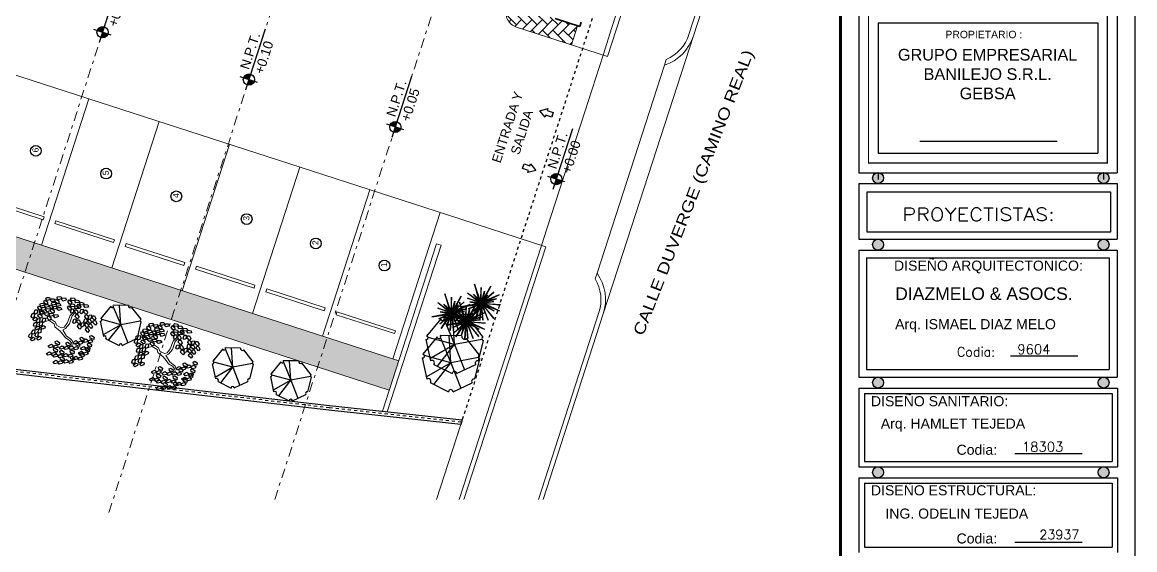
# Model space of a CAD drawing. Header units: feet. Extents: x 1019 to 2236, y -546 to 122.
# Drawn here: x 1103.38 to 1139.54, y -526.76 to -509.61 of the extents above; entities that cross this region are included whole.
import ezdxf
from ezdxf.enums import TextEntityAlignment as Align

# ---------------------------------------------------------------- set-up
doc = ezdxf.new("R2010")
doc.units = ezdxf.units.FT
doc.header["$LTSCALE"] = 0.05
doc.header["$MEASUREMENT"] = 0
doc.linetypes.add('DASHDOT', pattern=[25.4, 12.7, -6.35, 0, -6.35])
doc.linetypes.add('HIDDEN', pattern=[9.525, 6.35, -3.175])
for name, color, linetype, lineweight in [('A-GENM', 8, 'Continuous', 9), ('A-WALL', 7, 'Continuous', 25), ('arq-pisos', 251, 'Continuous', 5), ('MB', 8, 'Continuous', 20), ('None', 7, 'Continuous', 5), ('PLANTAS', 7, 'Continuous', 9), ('VUELOS', 8, 'HIDDEN', 0)]:
    doc.layers.add(name, color=color, linetype=linetype, lineweight=lineweight)
for name, color, linetype in [('DIM', 10, 'Continuous'), ('MARCO', 1, 'Continuous'), ('PISO', 8, 'Continuous'), ('RELLENO', 8, 'Continuous'), ('SOLAR', 2, 'DASHDOT'), ('TARGETA', 7, 'Continuous'), ('textos', 7, 'Continuous'), ('TEXXT', 2, 'Continuous'), ('TXT', 2, 'Continuous')]:
    doc.layers.add(name, color=color, linetype=linetype)
doc.layers.add('PLANTS', color=7, linetype='Continuous', true_color=0x005716)
doc.styles.add('DAMIAN', font='arial.ttf', dxfattribs={"height": 0.12})
doc.styles.add('ROMAND', font='arial.ttf')
doc.styles.add('RomanD_1', font='arial.ttf', dxfattribs={"height": 150})
doc.styles.get("Standard").update_dxf_attribs({"font": 'arial.ttf'})
doc.styles.add('TITTEXTM', font='romanc.shx')
pattern_1 = [(135, (856.05644, -198.79704), (-0.33941125, 5e-17), [0.72, -0.24]), (225, (855.88674, -198.62733), (-0.33941125, 5e-17), [0.72, -0.24])]

# ---------------------------------------------------------------- blocks, each defined once
blk = doc.blocks.new('T36')
at = {"color": 86, "linetype": 'Continuous'}
for p, q in [((-0.003, -0.009), (-0.294, 0.392)), ((-0.294, 0.392), (-0.079, 0.067)), ((-0.003, -0.009), (-0.181, 0.345)), ((-0.181, 0.345), (-0.083, 0.101)), ((-0.003, -0.009), (-0.105, 0.295)), ((-0.105, 0.295), (-0.011, 0.059)), ((-0.003, -0.009), (-0.054, 0.472)), ((-0.054, 0.472), (-0.003, 0.092)), ((-0.003, -0.009), (0.098, 0.472)), ((-0.003, 0.092), (0.098, 0.472)), ((-0.003, -0.009), (0.307, 0.369)), ((-0.003, -0.009), (0.123, 0.345)), ((0.307, 0.369), (0.053, 0.08)), ((0.123, 0.345), (0.053, 0.08)), ((-0.003, -0.009), (-0.46, 0.143)), ((-0.46, 0.143), (-0.13, 0.041)), ((-0.003, -0.009), (-0.333, 0.244)), ((-0.333, 0.244), (-0.029, 0.016)), ((-0.003, -0.009), (-0.308, 0.016)), ((-0.308, 0.016), (-0.079, 0.016)), ((-0.003, -0.009), (-0.232, 0.117)), ((-0.232, 0.117), (-0.13, 0.041)), ((-0.003, -0.009), (0.377, 0.244)), ((-0.003, -0.009), (0.402, 0.117)), ((-0.003, -0.009), (0.427, 0.041)), ((0.377, 0.244), (0.047, 0.041)), ((0.402, 0.117), (0.047, 0.016)), ((0.427, 0.041), (0.047, -0.009)), ((-0.003, -0.009), (-0.434, -0.263)), ((-0.434, -0.263), (-0.089, -0.09)), ((-0.003, -0.009), (-0.384, -0.085)), ((-0.384, -0.085), (-0.059, -0.042)), ((-0.003, -0.009), (-0.181, -0.39)), ((-0.003, -0.009), (-0.181, -0.238)), ((-0.181, -0.238), (-0.059, -0.042)), ((-0.029, -0.085), (-0.181, -0.39)), ((-0.003, -0.009), (-0.054, -0.364)), ((-0.054, -0.364), (-0.029, -0.085)), ((-0.003, -0.009), (0.183, -0.472)), ((-0.003, -0.009), (0.427, -0.187)), ((-0.003, -0.009), (0.022, -0.288)), ((-0.003, -0.009), (0.351, -0.06)), ((-0.003, -0.009), (0.199, -0.288)), ((-0.003, -0.009), (0.326, -0.238)), ((0.022, -0.288), (0.022, -0.085)), ((0.199, -0.288), (0.047, -0.06)), ((0.183, -0.472), (0.047, -0.085)), ((0.351, -0.06), (0.073, -0.035)), ((0.427, -0.187), (0.098, -0.06)), ((0.098, -0.06), (0.326, -0.238))]:
    blk.add_line(p, q, dxfattribs=at)
blk = doc.blocks.new('Arbol222')
at = {"layer": 'PLANTS', "lineweight": 15, "xscale": 1.5, "yscale": 1.5, "zscale": 1.5}
blk.add_blockref('T36', (0.005, 0.014), dxfattribs=at)
blk = doc.blocks.new('ARBOL4')
at = {"layer": 'PLANTS'}
for p, q in [((-0.215225, 0.439234), (-0.445698, 0.173788)), ((-0.172006, 0.430212), (0, 0)), ((0.18998, 0.442934), (-0.157772, 0.457476)), ((0.465439, 0.126688), (0.258534, 0.409628)), ((0, 0), (0.381619, 0.241316)), ((-0.474293, 0.087687), (-0.409359, -0.263952)), ((0.392021, -0.274733), (0.48214, 0.055782)), ((0, 0), (-0.436626, -0.116299)), ((-0.37373, -0.251589), (0, 0)), ((0, 0), (-0.030926, -0.456175)), ((0.410256, -0.207857), (0, 0)), ((0, 0), (0.311329, -0.356352)), ((-0.375843, -0.309965), (-0.049034, -0.484529)), ((0.011921, -0.485418), (0.345337, -0.341692))]:
    blk.add_line(p, q, dxfattribs=at)
for centre, radius, start, end in [((-0.189074, 0.45647), 0.031319, 213.386078, 1.840691), ((0.228399, 0.434803), 0.03927, 168.050674, 320.127319), ((-0.47347, 0.135212), 0.047533, 269.007996, 54.248581), ((0, 0), 0.01, 0, 180), ((0.474388, 0.091377), 0.036427, 104.220505, 282.287354), ((0, 0), 0.01, 180, 0), ((-0.383672, -0.280455), 0.030531, 284.858551, 147.280869), ((0.371318, -0.310052), 0.04094, 59.622765, 230.608597), ((-0.018543, -0.484042), 0.030495, 357.413361, 180.915833)]:
    blk.add_arc(centre, radius, start, end, dxfattribs=at)
blk = doc.blocks.new('A$C7FF54E45')
at = {"layer": 'SOLAR', "linetype": 'Continuous', "ltscale": 0.15}
blk.add_lwpolyline([(66.124, 33.191), (34.853, 30.693), (7.642, 28.496), (3.32, 28.119), (3.338, 28.271), (7.63, 28.645), (34.841, 30.843), (66.26, 33.352), (68.078, 13.246), (60.53, 11.749), (47.102, 9.086), (34.373, 6.546), (24.073, 4.557), (22.007, 4.131), (9.481, 1.696), (-0.018, -0.156), (0, 0)], dxfattribs=at)
at = {"layer": 'SOLAR', "ltscale": 0.03}
blk.add_lwpolyline([(3.342, 28.196), (7.636, 28.57), (34.847, 30.768), (66.118, 33.265), (67.917, 13.367), (60.501, 11.896), (47.073, 9.233), (34.344, 6.693), (24.044, 4.704), (21.978, 4.278), (9.452, 1.843), (0, 0), (3.328, 28.184)], dxfattribs=at)
blk = doc.blocks.new('Arbol200')
at = {"color": 33, "linetype": 'Continuous'}
for p, q in [((0.457, 0.554), (0.534, 0.672)), ((0.534, 0.672), (0.618, 0.726)), ((0.551, 0.526), (0.678, 0.681)), ((0.678, 0.681), (0.822, 0.726)), ((-0.703, 0.327), (-0.864, 0.436)), ((-0.703, 0.427), (-0.856, 0.517)), ((-0.28, 0.372), (-0.703, 0.427)), ((-0.288, 0.254), (-0.703, 0.327)), ((-0.059, 0.136), (-0.288, 0.254)), ((0, 0.218), (-0.28, 0.372)), ((0, 0), (-0.059, 0.136)), ((0.093, 0.1), (0, 0.218)), ((0.093, 0.1), (0.373, 0.354)), ((0.178, -0.018), (0.339, 0.164)), ((0.339, 0.164), (0.474, 0.309)), ((0.373, 0.354), (0.457, 0.554)), ((0.474, 0.309), (0.551, 0.526)), ((-0.22, -0.345), (-0.339, -0.635)), ((-0.127, -0.399), (-0.237, -0.681)), ((-0.076, -0.254), (-0.22, -0.345)), ((0.017, -0.336), (-0.127, -0.399)), ((0, 0), (-0.076, -0.254)), ((0.178, -0.018), (0.017, -0.336)), ((-0.237, -0.681), (-0.17, -0.826))]:
    blk.add_line(p, q, dxfattribs=at)
at = {"layer": 'PLANTS', "linetype": 'Continuous'}
for p, q in [((-0.697, 1.644), (-0.579, 1.741)), ((-0.579, 1.741), (-0.474, 1.69)), ((0.091, 1.601), (0.15, 1.742)), ((0.15, 1.742), (0.267, 1.747)), ((0.267, 1.747), (0.243, 1.567)), ((-1.41, 1.113), (-1.305, 1.166)), ((-1.305, 1.166), (-1.252, 0.993)), ((-1.13, 1.083), (-1.012, 1.18)), ((-1.012, 1.18), (-0.906, 1.129)), ((-0.939, 1.391), (-0.759, 1.414)), ((-0.904, 1.279), (-0.939, 1.391)), ((-0.926, 1.555), (-0.808, 1.652)), ((-0.914, 1.468), (-0.926, 1.555)), ((-0.809, 1.454), (-0.914, 1.468)), ((-0.753, 1.259), (-0.904, 1.279)), ((-0.9, 1.172), (-0.782, 1.269)), ((-0.888, 1.084), (-0.9, 1.172)), ((-0.703, 1.601), (-0.809, 1.454)), ((-0.808, 1.652), (-0.703, 1.601)), ((-0.677, 1.218), (-0.783, 1.07)), ((-0.782, 1.269), (-0.677, 1.218)), ((-0.759, 1.414), (-0.697, 1.327)), ((-0.697, 1.327), (-0.753, 1.259)), ((-0.718, 1.209), (-0.538, 1.232)), ((-0.684, 1.097), (-0.718, 1.209)), ((-0.706, 1.374), (-0.588, 1.471)), ((-0.694, 1.286), (-0.706, 1.374)), ((-0.685, 1.556), (-0.697, 1.644)), ((-0.589, 1.272), (-0.694, 1.286)), ((-0.58, 1.542), (-0.685, 1.556)), ((-0.483, 1.419), (-0.589, 1.272)), ((-0.588, 1.471), (-0.483, 1.419)), ((-0.474, 1.69), (-0.58, 1.542)), ((-0.538, 1.232), (-0.477, 1.146)), ((-0.477, 1.146), (-0.533, 1.077)), ((-0.477, 1.463), (-0.359, 1.559)), ((-0.465, 1.375), (-0.477, 1.463)), ((-0.477, 1.256), (-0.359, 1.353)), ((-0.465, 1.168), (-0.477, 1.256)), ((-0.359, 1.361), (-0.465, 1.375)), ((-0.36, 1.154), (-0.465, 1.168)), ((-0.254, 1.301), (-0.36, 1.154)), ((-0.359, 1.559), (-0.253, 1.508)), ((-0.253, 1.508), (-0.359, 1.361)), ((-0.359, 1.353), (-0.254, 1.301)), ((-0.248, 1.345), (-0.13, 1.441)), ((-0.236, 1.257), (-0.248, 1.345)), ((-0.131, 1.243), (-0.236, 1.257)), ((-0.025, 1.39), (-0.131, 1.243)), ((-0.13, 1.441), (-0.025, 1.39)), ((0.143, 1.529), (0.091, 1.601)), ((0.243, 1.567), (0.143, 1.529)), ((0.269, 1.12), (0.328, 1.261)), ((0.294, 1.605), (0.335, 1.703)), ((0.409, 1.465), (0.294, 1.605)), ((0.321, 1.361), (0.361, 1.459)), ((0.436, 1.22), (0.321, 1.361)), ((0.328, 1.261), (0.445, 1.266)), ((0.335, 1.703), (0.423, 1.692)), ((0.361, 1.459), (0.449, 1.448)), ((0.486, 1.553), (0.409, 1.465)), ((0.445, 1.266), (0.421, 1.086)), ((0.423, 1.692), (0.486, 1.553)), ((0.513, 1.309), (0.436, 1.22)), ((0.449, 1.448), (0.513, 1.309)), ((0.472, 1.124), (0.513, 1.222)), ((0.489, 1.556), (0.548, 1.697)), ((0.541, 1.484), (0.489, 1.556)), ((0.513, 1.222), (0.601, 1.211)), ((0.641, 1.522), (0.541, 1.484)), ((0.548, 1.697), (0.665, 1.701)), ((0.601, 1.211), (0.664, 1.072)), ((0.665, 1.701), (0.641, 1.522)), ((0.692, 1.56), (0.733, 1.658)), ((0.808, 1.42), (0.692, 1.56)), ((0.719, 1.316), (0.76, 1.414)), ((0.834, 1.175), (0.719, 1.316)), ((0.733, 1.658), (0.821, 1.647)), ((0.752, 1.501), (0.81, 1.643)), ((0.804, 1.43), (0.752, 1.501)), ((0.76, 1.414), (0.848, 1.403)), ((0.903, 1.467), (0.804, 1.43)), ((0.884, 1.508), (0.808, 1.42)), ((0.81, 1.643), (0.927, 1.647)), ((0.821, 1.647), (0.884, 1.508)), ((0.911, 1.264), (0.834, 1.175)), ((0.848, 1.403), (0.911, 1.264)), ((0.927, 1.647), (0.903, 1.467)), ((0.955, 1.506), (0.995, 1.604)), ((1.07, 1.365), (0.955, 1.506)), ((0.982, 1.261), (1.022, 1.359)), ((1.097, 1.121), (0.982, 1.261)), ((0.995, 1.604), (1.083, 1.593)), ((1.022, 1.359), (1.11, 1.348)), ((1.059, 1.271), (1.118, 1.412)), ((1.111, 1.199), (1.059, 1.271)), ((1.147, 1.454), (1.07, 1.365)), ((1.083, 1.593), (1.147, 1.454)), ((1.173, 1.209), (1.097, 1.121)), ((1.11, 1.348), (1.173, 1.209)), ((1.211, 1.236), (1.111, 1.199)), ((1.118, 1.412), (1.235, 1.416)), ((1.235, 1.416), (1.211, 1.236)), ((1.262, 1.275), (1.303, 1.373)), ((1.377, 1.134), (1.262, 1.275)), ((1.303, 1.373), (1.391, 1.362)), ((1.454, 1.223), (1.377, 1.134)), ((1.391, 1.362), (1.454, 1.223)), ((-1.545, 0.614), (-1.441, 0.667)), ((-1.539, 0.462), (-1.545, 0.614)), ((-1.478, 0.877), (-1.373, 0.93)), ((-1.472, 0.725), (-1.478, 0.877)), ((-1.395, 0.681), (-1.472, 0.725)), ((-1.441, 0.667), (-1.387, 0.493)), ((-1.404, 0.961), (-1.41, 1.113)), ((-1.327, 0.917), (-1.404, 0.961)), ((-1.32, 0.756), (-1.395, 0.681)), ((-1.373, 0.93), (-1.32, 0.756)), ((-1.348, 0.615), (-1.258, 0.772)), ((-1.239, 0.575), (-1.348, 0.615)), ((-1.252, 0.993), (-1.327, 0.917)), ((-1.258, 0.772), (-1.152, 0.769)), ((-1.24, 0.66), (-1.136, 0.712)), ((-1.235, 0.507), (-1.24, 0.66)), ((-1.131, 0.683), (-1.239, 0.575)), ((-1.152, 0.769), (-1.131, 0.683)), ((-1.142, 0.919), (-0.962, 0.942)), ((-1.108, 0.807), (-1.142, 0.919)), ((-1.136, 0.712), (-1.083, 0.539)), ((-1.118, 0.995), (-1.13, 1.083)), ((-1.012, 0.982), (-1.118, 0.995)), ((-0.956, 0.787), (-1.108, 0.807)), ((-1.053, 0.602), (-0.935, 0.699)), ((-1.042, 0.514), (-1.053, 0.602)), ((-0.906, 1.129), (-1.012, 0.982)), ((-0.962, 0.942), (-0.9, 0.855)), ((-0.9, 0.855), (-0.956, 0.787)), ((-0.83, 0.648), (-0.936, 0.501)), ((-0.935, 0.699), (-0.83, 0.648)), ((-0.783, 1.07), (-0.888, 1.084)), ((-0.824, 0.691), (-0.706, 0.788)), ((-0.812, 0.603), (-0.824, 0.691)), ((-0.707, 0.589), (-0.812, 0.603)), ((-0.601, 0.737), (-0.707, 0.589)), ((-0.706, 0.788), (-0.601, 0.737)), ((-0.533, 1.077), (-0.684, 1.097)), ((-0.583, 0.655), (-0.403, 0.678)), ((-0.549, 0.544), (-0.583, 0.655)), ((-0.571, 0.82), (-0.452, 0.917)), ((-0.559, 0.732), (-0.571, 0.82)), ((-0.453, 0.718), (-0.559, 0.732)), ((-0.49, 1.091), (-0.31, 1.114)), ((-0.455, 0.979), (-0.49, 1.091)), ((-0.304, 0.959), (-0.455, 0.979)), ((-0.347, 0.866), (-0.453, 0.718)), ((-0.452, 0.917), (-0.347, 0.866)), ((-0.403, 0.678), (-0.341, 0.592)), ((-0.341, 0.592), (-0.397, 0.523)), ((-0.341, 0.909), (-0.223, 1.006)), ((-0.329, 0.821), (-0.341, 0.909)), ((-0.224, 0.807), (-0.329, 0.821)), ((-0.31, 1.114), (-0.248, 1.028)), ((-0.248, 1.028), (-0.304, 0.959)), ((-0.118, 0.954), (-0.224, 0.807)), ((-0.223, 1.006), (-0.118, 0.954)), ((0.321, 1.048), (0.269, 1.12)), ((0.421, 1.086), (0.321, 1.048)), ((0.587, 0.984), (0.472, 1.124)), ((0.499, 0.88), (0.539, 0.978)), ((0.614, 0.739), (0.499, 0.88)), ((0.539, 0.978), (0.627, 0.967)), ((0.583, 0.957), (0.641, 1.098)), ((0.635, 0.885), (0.583, 0.957)), ((0.664, 1.072), (0.587, 0.984)), ((0.691, 0.828), (0.614, 0.739)), ((0.627, 0.967), (0.691, 0.828)), ((0.734, 0.922), (0.635, 0.885)), ((0.641, 1.098), (0.758, 1.102)), ((0.667, 0.467), (0.726, 0.608)), ((0.726, 0.608), (0.843, 0.612)), ((0.758, 1.102), (0.734, 0.922)), ((0.785, 0.961), (0.826, 1.059)), ((0.901, 0.821), (0.785, 0.961)), ((0.812, 0.716), (0.853, 0.815)), ((0.927, 0.576), (0.812, 0.716)), ((0.843, 0.612), (0.819, 0.432)), ((0.826, 1.059), (0.914, 1.048)), ((0.853, 0.815), (0.941, 0.804)), ((0.977, 0.909), (0.901, 0.821)), ((0.914, 1.048), (0.977, 0.909)), ((1.004, 0.665), (0.927, 0.576)), ((0.941, 0.804), (1.004, 0.665)), ((1.015, 0.748), (1.073, 0.889)), ((1.067, 0.676), (1.015, 0.748)), ((1.166, 0.714), (1.067, 0.676)), ((1.073, 0.889), (1.19, 0.894)), ((1.19, 0.894), (1.166, 0.714)), ((1.218, 0.752), (1.258, 0.85)), ((1.333, 0.612), (1.218, 0.752)), ((1.244, 0.508), (1.285, 0.606)), ((1.258, 0.85), (1.346, 0.839)), ((1.285, 0.606), (1.373, 0.595)), ((1.289, 1.03), (1.329, 1.128)), ((1.404, 0.89), (1.289, 1.03)), ((1.321, 0.829), (1.38, 0.97)), ((1.373, 0.757), (1.321, 0.829)), ((1.329, 1.128), (1.418, 1.117)), ((1.409, 0.7), (1.333, 0.612)), ((1.346, 0.839), (1.409, 0.7)), ((1.473, 0.795), (1.373, 0.757)), ((1.373, 0.595), (1.436, 0.456)), ((1.38, 0.97), (1.497, 0.975)), ((1.481, 0.978), (1.404, 0.89)), ((1.418, 1.117), (1.481, 0.978)), ((1.497, 0.975), (1.473, 0.795)), ((1.524, 0.833), (1.565, 0.932)), ((1.639, 0.693), (1.524, 0.833)), ((1.551, 0.589), (1.591, 0.687)), ((1.666, 0.449), (1.551, 0.589)), ((1.565, 0.932), (1.653, 0.921)), ((1.591, 0.687), (1.679, 0.676)), ((1.716, 0.782), (1.639, 0.693)), ((1.653, 0.921), (1.716, 0.782)), ((1.679, 0.676), (1.743, 0.537)), ((-1.613, 0.378), (-1.509, 0.431)), ((-1.608, 0.225), (-1.613, 0.378)), ((-1.53, 0.182), (-1.608, 0.225)), ((-1.462, 0.418), (-1.539, 0.462)), ((-1.456, 0.257), (-1.53, 0.182)), ((-1.509, 0.431), (-1.456, 0.257)), ((-1.484, 0.116), (-1.393, 0.273)), ((-1.374, 0.075), (-1.484, 0.116)), ((-1.387, 0.493), (-1.462, 0.418)), ((-1.393, 0.273), (-1.287, 0.27)), ((-1.266, 0.184), (-1.374, 0.075)), ((-1.308, 0.423), (-1.204, 0.476)), ((-1.303, 0.271), (-1.308, 0.423)), ((-1.225, 0.227), (-1.303, 0.271)), ((-1.287, 0.27), (-1.266, 0.184)), ((-1.157, 0.463), (-1.235, 0.507)), ((-1.151, 0.302), (-1.225, 0.227)), ((-1.204, 0.476), (-1.151, 0.302)), ((-1.179, 0.161), (-1.088, 0.318)), ((-1.069, 0.121), (-1.179, 0.161)), ((-1.083, 0.539), (-1.157, 0.463)), ((-1.088, 0.318), (-0.982, 0.315)), ((-0.961, 0.229), (-1.069, 0.121)), ((-1.066, 0.438), (-0.886, 0.461)), ((-1.032, 0.326), (-1.066, 0.438)), ((-0.936, 0.501), (-1.042, 0.514)), ((-0.88, 0.305), (-1.032, 0.326)), ((-0.982, 0.315), (-0.961, 0.229)), ((-0.886, 0.461), (-0.824, 0.374)), ((-0.824, 0.374), (-0.88, 0.305)), ((-0.397, 0.523), (-0.549, 0.544)), ((0.719, 0.395), (0.667, 0.467)), ((0.701, -0.087), (0.76, 0.054)), ((0.819, 0.432), (0.719, 0.395)), ((0.76, 0.054), (0.877, 0.058)), ((0.877, 0.058), (0.853, -0.122)), ((0.87, 0.471), (0.911, 0.569)), ((0.985, 0.33), (0.87, 0.471)), ((0.897, 0.226), (0.938, 0.324)), ((1.012, 0.086), (0.897, 0.226)), ((0.904, -0.083), (0.945, 0.015)), ((0.911, 0.569), (0.999, 0.558)), ((0.938, 0.324), (1.026, 0.313)), ((0.945, 0.015), (1.033, 0.004)), ((1.062, 0.419), (0.985, 0.33)), ((0.999, 0.558), (1.062, 0.419)), ((1.089, 0.174), (1.012, 0.086)), ((1.026, 0.313), (1.089, 0.174)), ((1.033, 0.004), (1.096, -0.135)), ((1.091, -0.105), (1.149, 0.036)), ((1.133, 0.24), (1.192, 0.381)), ((1.185, 0.168), (1.133, 0.24)), ((1.149, 0.036), (1.266, 0.04)), ((1.285, 0.205), (1.185, 0.168)), ((1.192, 0.381), (1.309, 0.385)), ((1.266, 0.04), (1.242, -0.14)), ((1.36, 0.367), (1.244, 0.508)), ((1.309, 0.385), (1.285, 0.205)), ((1.336, 0.244), (1.377, 0.342)), ((1.451, 0.104), (1.336, 0.244)), ((1.436, 0.456), (1.36, 0.367)), ((1.363, -0.001), (1.403, 0.098)), ((1.377, 0.342), (1.465, 0.331)), ((1.403, 0.098), (1.491, 0.086)), ((1.528, 0.192), (1.451, 0.104)), ((1.455, 0.312), (1.514, 0.453)), ((1.507, 0.24), (1.455, 0.312)), ((1.465, 0.331), (1.528, 0.192)), ((1.491, 0.086), (1.555, -0.053)), ((1.607, 0.278), (1.507, 0.24)), ((1.514, 0.453), (1.631, 0.458)), ((1.631, 0.458), (1.607, 0.278)), ((1.658, 0.316), (1.699, 0.415)), ((1.773, 0.176), (1.658, 0.316)), ((1.743, 0.537), (1.666, 0.449)), ((1.685, 0.072), (1.725, 0.17)), ((1.8, -0.068), (1.685, 0.072)), ((1.699, 0.415), (1.787, 0.403)), ((1.725, 0.17), (1.813, 0.159)), ((1.85, 0.264), (1.773, 0.176)), ((1.787, 0.403), (1.85, 0.264)), ((1.877, 0.02), (1.8, -0.068)), ((1.813, 0.159), (1.877, 0.02)), ((-1.553, -0.335), (-1.463, -0.262)), ((-1.516, -0.483), (-1.553, -0.335)), ((-1.537, -0.09), (-1.446, -0.016)), ((-1.499, -0.238), (-1.537, -0.09)), ((-1.431, -0.51), (-1.516, -0.483)), ((-1.414, -0.264), (-1.499, -0.238)), ((-1.463, -0.262), (-1.374, -0.42)), ((-1.446, -0.016), (-1.357, -0.175)), ((-1.374, -0.42), (-1.431, -0.51)), ((-1.357, -0.175), (-1.414, -0.264)), ((-1.372, -0.564), (-1.316, -0.391)), ((-1.256, -0.58), (-1.372, -0.564)), ((-1.316, -0.391), (-1.212, -0.372)), ((-1.173, -0.452), (-1.256, -0.58)), ((-1.223, -0.553), (-1.132, -0.479)), ((-1.185, -0.701), (-1.223, -0.553)), ((-1.212, -0.372), (-1.173, -0.452)), ((-1.206, -0.308), (-1.116, -0.234)), ((-1.169, -0.456), (-1.206, -0.308)), ((-1.084, -0.482), (-1.169, -0.456)), ((-1.132, -0.479), (-1.043, -0.638)), ((-1.116, -0.234), (-1.027, -0.392)), ((-1.027, -0.392), (-1.084, -0.482)), ((-1.028, -0.471), (-0.937, -0.398)), ((-0.99, -0.619), (-1.028, -0.471)), ((-1.012, -0.226), (-0.921, -0.152)), ((-0.974, -0.374), (-1.012, -0.226)), ((-0.889, -0.4), (-0.974, -0.374)), ((-0.937, -0.398), (-0.849, -0.556)), ((-0.921, -0.152), (-0.832, -0.311)), ((-0.849, -0.556), (-0.906, -0.646)), ((-0.832, -0.311), (-0.889, -0.4)), ((-0.846, -0.7), (-0.791, -0.527)), ((-0.791, -0.527), (-0.687, -0.508)), ((-0.687, -0.508), (-0.648, -0.588)), ((-0.639, -0.562), (-0.548, -0.489)), ((-0.601, -0.71), (-0.639, -0.562)), ((-0.622, -0.317), (-0.531, -0.243)), ((-0.584, -0.465), (-0.622, -0.317)), ((-0.499, -0.491), (-0.584, -0.465)), ((-0.548, -0.489), (-0.459, -0.647)), ((-0.531, -0.243), (-0.442, -0.402)), ((-0.442, -0.402), (-0.499, -0.491)), ((0.753, -0.159), (0.701, -0.087)), ((0.853, -0.122), (0.753, -0.159)), ((1.019, -0.223), (0.904, -0.083)), ((0.931, -0.328), (0.971, -0.229)), ((1.046, -0.468), (0.931, -0.328)), ((0.971, -0.229), (1.059, -0.24)), ((1.096, -0.135), (1.019, -0.223)), ((1.123, -0.379), (1.046, -0.468)), ((1.059, -0.24), (1.123, -0.379)), ((1.143, -0.177), (1.091, -0.105)), ((1.242, -0.14), (1.143, -0.177)), ((1.294, -0.101), (1.334, -0.003)), ((1.409, -0.241), (1.294, -0.101)), ((1.321, -0.346), (1.361, -0.247)), ((1.436, -0.486), (1.321, -0.346)), ((1.334, -0.003), (1.422, -0.014)), ((1.361, -0.247), (1.449, -0.259)), ((1.478, -0.141), (1.363, -0.001)), ((1.485, -0.153), (1.409, -0.241)), ((1.422, -0.014), (1.485, -0.153)), ((1.512, -0.398), (1.436, -0.486)), ((1.449, -0.259), (1.512, -0.398)), ((1.555, -0.053), (1.478, -0.141)), ((-1.401, -0.889), (-1.31, -0.815)), ((-1.363, -1.037), (-1.401, -0.889)), ((-1.384, -0.644), (-1.293, -0.57)), ((-1.347, -0.792), (-1.384, -0.644)), ((-1.278, -1.063), (-1.363, -1.037)), ((-1.262, -0.818), (-1.347, -0.792)), ((-1.31, -0.815), (-1.221, -0.974)), ((-1.293, -0.57), (-1.205, -0.728)), ((-1.221, -0.974), (-1.278, -1.063)), ((-1.205, -0.728), (-1.262, -0.818)), ((-1.219, -1.118), (-1.164, -0.945)), ((-1.103, -1.134), (-1.219, -1.118)), ((-1.1, -0.727), (-1.185, -0.701)), ((-1.164, -0.945), (-1.059, -0.926)), ((-1.021, -1.006), (-1.103, -1.134)), ((-1.043, -0.638), (-1.1, -0.727)), ((-1.059, -0.926), (-1.021, -1.006)), ((-1.054, -1.134), (-0.963, -1.06)), ((-1.016, -1.282), (-1.054, -1.134)), ((-1.041, -0.782), (-0.986, -0.609)), ((-0.925, -0.798), (-1.041, -0.782)), ((-1.037, -0.889), (-0.946, -0.815)), ((-0.999, -1.037), (-1.037, -0.889)), ((-0.915, -1.063), (-0.999, -1.037)), ((-0.906, -0.646), (-0.99, -0.619)), ((-0.986, -0.609), (-0.882, -0.59)), ((-0.963, -1.06), (-0.874, -1.219)), ((-0.946, -0.815), (-0.857, -0.973)), ((-0.843, -0.67), (-0.925, -0.798)), ((-0.857, -0.973), (-0.915, -1.063)), ((-0.882, -0.59), (-0.843, -0.67)), ((-0.859, -1.025), (-0.768, -0.951)), ((-0.821, -1.173), (-0.859, -1.025)), ((-0.731, -0.716), (-0.846, -0.7)), ((-0.842, -0.78), (-0.751, -0.706)), ((-0.804, -0.928), (-0.842, -0.78)), ((-0.72, -0.954), (-0.804, -0.928)), ((-0.768, -0.951), (-0.679, -1.11)), ((-0.751, -0.706), (-0.663, -0.864)), ((-0.679, -1.11), (-0.736, -1.199)), ((-0.648, -0.588), (-0.731, -0.716)), ((-0.663, -0.864), (-0.72, -0.954)), ((-0.677, -1.254), (-0.622, -1.081)), ((-0.647, -1.043), (-0.556, -0.97)), ((-0.609, -1.191), (-0.647, -1.043)), ((-0.63, -0.798), (-0.539, -0.724)), ((-0.593, -0.946), (-0.63, -0.798)), ((-0.622, -1.081), (-0.517, -1.062)), ((-0.516, -0.736), (-0.601, -0.71)), ((-0.508, -0.972), (-0.593, -0.946)), ((-0.556, -0.97), (-0.467, -1.128)), ((-0.539, -0.724), (-0.451, -0.883)), ((-0.467, -1.128), (-0.524, -1.218)), ((-0.517, -1.062), (-0.479, -1.142)), ((-0.459, -0.647), (-0.516, -0.736)), ((-0.451, -0.883), (-0.508, -0.972)), ((-0.465, -1.272), (-0.41, -1.099)), ((-0.457, -0.791), (-0.401, -0.618)), ((-0.341, -0.807), (-0.457, -0.791)), ((-0.41, -1.099), (-0.305, -1.08)), ((-0.401, -0.618), (-0.297, -0.599)), ((-0.258, -0.679), (-0.341, -0.807)), ((-0.327, -0.888), (-0.146, -0.871)), ((-0.296, -1.001), (-0.327, -0.888)), ((-0.305, -1.08), (-0.267, -1.16)), ((-0.297, -0.599), (-0.258, -0.679)), ((-0.146, -1.026), (-0.296, -1.001)), ((-0.146, -0.871), (-0.087, -0.959)), ((-0.087, -0.959), (-0.146, -1.026)), ((-0.109, -1.002), (0.072, -0.985)), ((-0.079, -1.115), (-0.109, -1.002)), ((0.072, -1.14), (-0.079, -1.115)), ((0.068, -0.921), (0.093, -0.817)), ((0.204, -1.041), (0.068, -0.921)), ((0.072, -0.985), (0.13, -1.073)), ((0.13, -1.073), (0.072, -1.14)), ((0.093, -0.817), (0.182, -0.814)), ((0.153, -1.202), (0.178, -1.099)), ((0.178, -1.099), (0.266, -1.096)), ((0.182, -0.814), (0.266, -0.942)), ((0.266, -0.942), (0.204, -1.041)), ((0.258, -0.988), (0.438, -0.97)), ((0.288, -1.1), (0.258, -0.988)), ((0.266, -1.096), (0.351, -1.223)), ((0.439, -1.126), (0.288, -1.1)), ((0.438, -0.97), (0.497, -1.059)), ((0.497, -1.059), (0.439, -1.126)), ((0.475, -1.102), (0.656, -1.085)), ((0.506, -1.215), (0.475, -1.102)), ((0.653, -1.02), (0.677, -0.917)), ((0.789, -1.141), (0.653, -1.02)), ((0.656, -1.085), (0.715, -1.173)), ((0.677, -0.917), (0.766, -0.914)), ((0.766, -0.914), (0.85, -1.042)), ((0.85, -1.042), (0.789, -1.141)), ((-0.931, -1.308), (-1.016, -1.282)), ((-0.874, -1.219), (-0.931, -1.308)), ((-0.872, -1.363), (-0.817, -1.19)), ((-0.756, -1.379), (-0.872, -1.363)), ((-0.736, -1.199), (-0.821, -1.173)), ((-0.817, -1.19), (-0.712, -1.171)), ((-0.674, -1.251), (-0.756, -1.379)), ((-0.712, -1.171), (-0.674, -1.251)), ((-0.561, -1.27), (-0.677, -1.254)), ((-0.666, -1.369), (-0.485, -1.352)), ((-0.635, -1.482), (-0.666, -1.369)), ((-0.485, -1.507), (-0.635, -1.482)), ((-0.524, -1.218), (-0.609, -1.191)), ((-0.479, -1.142), (-0.561, -1.27)), ((-0.485, -1.352), (-0.426, -1.44)), ((-0.426, -1.44), (-0.485, -1.507)), ((-0.349, -1.288), (-0.465, -1.272)), ((-0.448, -1.483), (-0.267, -1.466)), ((-0.418, -1.596), (-0.448, -1.483)), ((-0.267, -1.621), (-0.418, -1.596)), ((-0.267, -1.16), (-0.349, -1.288)), ((-0.271, -1.402), (-0.246, -1.298)), ((-0.135, -1.522), (-0.271, -1.402)), ((-0.267, -1.466), (-0.209, -1.554)), ((-0.209, -1.554), (-0.267, -1.621)), ((-0.246, -1.298), (-0.157, -1.295)), ((-0.242, -1.169), (-0.061, -1.152)), ((-0.212, -1.282), (-0.242, -1.169)), ((-0.061, -1.307), (-0.212, -1.282)), ((-0.157, -1.295), (-0.073, -1.423)), ((-0.073, -1.423), (-0.135, -1.522)), ((-0.061, -1.152), (-0.003, -1.24)), ((-0.003, -1.24), (-0.061, -1.307)), ((-0.024, -1.283), (0.156, -1.266)), ((0.006, -1.396), (-0.024, -1.283)), ((0.157, -1.421), (0.006, -1.396)), ((0.289, -1.322), (0.153, -1.202)), ((0.156, -1.266), (0.215, -1.355)), ((0.215, -1.355), (0.157, -1.421)), ((0.351, -1.223), (0.289, -1.322)), ((0.368, -1.296), (0.549, -1.279)), ((0.398, -1.409), (0.368, -1.296)), ((0.549, -1.434), (0.398, -1.409)), ((0.656, -1.24), (0.506, -1.215)), ((0.549, -1.279), (0.607, -1.367)), ((0.607, -1.367), (0.549, -1.434)), ((0.586, -1.41), (0.766, -1.393)), ((0.616, -1.523), (0.586, -1.41)), ((0.767, -1.549), (0.616, -1.523)), ((0.715, -1.173), (0.656, -1.24)), ((0.763, -1.329), (0.788, -1.226)), ((0.899, -1.449), (0.763, -1.329)), ((0.766, -1.393), (0.825, -1.482)), ((0.825, -1.482), (0.767, -1.549)), ((0.788, -1.226), (0.876, -1.223)), ((0.876, -1.223), (0.961, -1.35)), ((0.961, -1.35), (0.899, -1.449))]:
    blk.add_line(p, q, dxfattribs=at)
blk = doc.blocks.new('A$C04841795')
at = {"ltscale": 45}
h = blk.add_hatch(color=256, dxfattribs=at)
h.dxf.hatch_style = 1
h.paths.add_polyline_path([(0.179, 0.249), (0.179, 0.154), (0.274, 0.154, 0.414214)])
h.paths.add_polyline_path([(0.179, 0.154), (0.083, 0.154, 0.414214), (0.179, 0.058)])
at = {"layer": 'TXT', "ltscale": 45}
for p, q in [((0.179, 0), (0.179, 0.308)), ((0, 0.154), (1.087, 0.154))]:
    blk.add_line(p, q, dxfattribs=at)
blk.add_circle((0.179, 0.154), 0.0956, dxfattribs=at)
blk = doc.blocks.new('A$C254F7BEB')
at = {"layer": 'RELLENO', "ltscale": 45}
h = blk.add_hatch(dxfattribs=at)
h.set_pattern_fill('ANSI31', color=256, scale=0.001)
h.set_pattern_definition([(45, (-176.37313094, 318.3908807), (-8.838834765e-05, 8.838834765e-05), [])])
edge = h.paths.add_edge_path()
edge.add_line((0.181, 0), (0.4, 0))
edge.add_line((0.4, 0), (0.4, 0.353))
edge.add_line((0.4, 0.353), (0.528, 0.353))
edge.add_line((0.528, 0.353), (0.264, 0.753))
edge.add_line((0.264, 0.753), (0, 0.353))
edge.add_line((0, 0.353), (0.128, 0.353))
edge.add_line((0.128, 0.353), (0.128, 0))
edge.add_line((0.128, 0), (0.347, 0))
blk.add_lwpolyline([(0.181, 0), (0.4, 0), (0.4, 0.353), (0.528, 0.353), (0.264, 0.753), (0, 0.353), (0.128, 0.353), (0.128, 0), (0.347, 0)], dxfattribs=at)

msp = doc.modelspace()

# ---------------------------------------------------------------- hatches: boundary and pattern name
at = {"layer": 'arq-pisos'}
h = msp.add_hatch(dxfattribs=at)
h.set_pattern_fill('AR-HBONE', color=256, scale=0.06, angle=90)
h.set_pattern_definition(pattern_1)
edge = h.paths.add_edge_path()
edge.add_line((1079.731, -513.492), (1086.908, -513.483))
edge.add_line((1086.908, -513.483), (1086.908, -513.482))
edge.add_line((1086.908, -513.482), (1095.404, -513.471))
edge.add_line((1095.404, -513.471), (1095.591, -514.615))
edge.add_arc((1096.578, -514.453), 1, 189.2909, 252.057)
edge.add_line((1096.27, -515.405), (1115.308, -521.57))
edge.add_line((1115.308, -521.57), (1115.616, -520.618))
edge.add_line((1115.616, -520.618), (1097.154, -514.64))
edge.add_line((1097.154, -514.64), (1102.237, -498.942))
edge.add_line((1102.237, -498.942), (1106.806, -500.422))
edge.add_line((1106.806, -500.422), (1108.337, -495.662))
edge.add_line((1108.337, -495.662), (1107.969, -495.543))
edge.add_line((1107.969, -495.543), (1107.482, -495.541))
edge.add_line((1107.482, -495.541), (1106.249, -499.348))
edge.add_line((1106.249, -499.348), (1101.553, -497.827))
edge.add_line((1101.553, -497.827), (1097.198, -511.276))
edge.add_arc((1096.247, -510.968), 1, 270.0737, 342.057, ccw=False)
edge.add_line((1096.248, -511.968), (1086.442, -511.981))
edge.add_line((1086.442, -511.981), (1086.442, -508.811))
edge.add_line((1086.442, -508.811), (1084.438, -508.814))
edge.add_line((1084.438, -508.814), (1084.442, -511.985))
edge.add_line((1084.442, -511.985), (1079.729, -511.991))
edge.add_line((1079.729, -511.991), (1070.168, -505.813))
edge.add_line((1070.168, -505.813), (1069.936, -507.8))
edge.add_line((1069.936, -507.8), (1078.498, -513.332))
edge.add_arc((1079.041, -512.492), 1, 237.1316, 270.0737)
edge.add_line((1079.042, -513.492), (1079.731, -513.492))
h = msp.add_hatch(dxfattribs=at)
h.set_pattern_fill('AR-HBONE', color=256, scale=0.06, angle=90)
h.set_pattern_definition(pattern_1)
edge = h.paths.add_edge_path()
edge.add_line((1122.99, -502.089), (1121.559, -501.625))
edge.add_line((1121.559, -501.625), (1119.125, -509.141))
edge.add_arc((1119.601, -509.295), 0.5, 162.057, 243.8957)
edge.add_line((1119.381, -509.744), (1121.23, -510.343))
edge.add_line((1121.23, -510.343), (1121.429, -509.73))
edge.add_line((1121.429, -509.73), (1119.698, -509.169))
edge.add_line((1119.698, -509.169), (1121.039, -505.031))
edge.add_line((1121.039, -505.031), (1121.942, -505.323))
edge.add_line((1121.942, -505.323), (1122.99, -502.089))
at = {"layer": 'textos'}
h = msp.add_hatch(color=7, dxfattribs=at)
h.paths.add_polyline_path([(1131.199, -514.502, 1), (1131.199, -514.857, 1)])
h.paths.add_polyline_path([(1138.526, -514.502, 1), (1138.526, -514.857, 1)])
h = msp.add_hatch(color=7, dxfattribs=at)
h.paths.add_polyline_path([(1131.199, -516.664, 1), (1131.199, -517.019, 1)])
h.paths.add_polyline_path([(1138.526, -516.664, 1), (1138.526, -517.019, 1)])
h = msp.add_hatch(color=7, dxfattribs=at)
h.paths.add_polyline_path([(1131.199, -521.149, 1), (1131.199, -521.504, 1)])
h.paths.add_polyline_path([(1138.526, -521.149, 1), (1138.526, -521.504, 1)])
h = msp.add_hatch(color=7, dxfattribs=at)
h.paths.add_polyline_path([(1131.199, -524.067, 1), (1131.199, -524.422, 1)])
h.paths.add_polyline_path([(1138.526, -524.067, 1), (1138.526, -524.422, 1)])

# ---------------------------------------------------------------- linework, layer by layer
at = {"layer": 'A-GENM'}
for p, q in [((1121.429, -509.73), (1121.229, -510.348)), ((1124.252, -511.012), (1124.312, -510.827)), ((1122.065, -517.766), (1124.252, -511.012)), ((1104.007, -516.859), (1105.547, -512.102)), ((1106.29, -517.598), (1107.83, -512.841)), ((1106.292, -517.599), (1107.833, -512.842)), ((1108.576, -518.338), (1110.116, -513.582)), ((1110.859, -519.078), (1112.399, -514.321)), ((1097.154, -514.64), (1115.616, -520.618)), ((1113.142, -519.817), (1114.683, -515.06)), ((1096.27, -515.405), (1115.308, -521.57)), ((1116.968, -515.801), (1115.428, -520.557))]:
    msp.add_line(p, q, dxfattribs=at)
at = {"layer": 'A-GENM', "extrusion": (7.74729e-15, 7.31823e-14, -1)}
msp.add_line((1098.695, -509.883), (1117.204, -515.877), dxfattribs=at)
at = {"layer": 'A-GENM'}
for points in [[(1122.257, -510.681), (1122.549, -509.779), (1125.18, -501.655), (1126.094, -498.833), (1128.774, -490.558)], [(1122.4, -510.727), (1122.692, -509.825), (1125.323, -501.701), (1126.236, -498.88), (1128.931, -490.558)], [(1122.266, -519.093), (1122.901, -517.132), (1124.134, -513.324), (1125.193, -510.055)], [(1120.255, -516.865), (1120.427, -516.331), (1121.661, -512.524), (1122.257, -510.681)], [(1120.397, -516.911), (1117.204, -515.877)], [(1117.58, -525.126), (1120.255, -516.865)], [(1117.737, -525.126), (1120.397, -516.911)], [(1122.005, -517.951), (1122.065, -517.766)], [(1120.155, -525.126), (1122.123, -519.047)], [(1116.844, -525.126), (1117.634, -522.687)], [(1116.844, -525.126), (1117.601, -522.788)]]:
    msp.add_lwpolyline(points, dxfattribs=at)
for points in [[(1124.312, -510.827, 0.213422), (1125.05, -510.009), (1127.511, -502.409), (1128.424, -499.588), (1129.976, -494.796)], [(1124.252, -511.012, 0.236068), (1125.193, -510.055), (1127.654, -502.456), (1128.567, -499.634), (1129.976, -495.283)], [(1122.052, -500.103), (1119.125, -509.141, 0.414214), (1119.446, -509.771), (1122.4, -510.727)], [(1120.312, -525.126), (1122.266, -519.093, 0.236068), (1122.065, -517.766)], [(1120.155, -525.126), (1122.123, -519.047, 0.213422), (1122.005, -517.951)]]:
    msp.add_lwpolyline(points, format="xyb", dxfattribs=at)
for points in [[(1104.094, -515.941), (1104.063, -516.036), (1102.16, -515.42), (1102.191, -515.325)], [(1106.377, -516.68), (1106.346, -516.776), (1104.443, -516.159), (1104.474, -516.064)], [(1108.66, -517.42), (1108.629, -517.515), (1106.727, -516.899), (1106.757, -516.804)], [(1110.943, -518.159), (1110.913, -518.254), (1109.01, -517.638), (1109.041, -517.543)], [(1113.229, -518.899), (1113.198, -518.995), (1111.296, -518.378), (1111.326, -518.283)], [(1115.512, -519.639), (1115.482, -519.734), (1113.579, -519.118), (1113.61, -519.023)]]:
    msp.add_lwpolyline(points, close=True, dxfattribs=at)
at = {"layer": 'A-WALL', "lineweight": 35}
for p in [(1120.697, -509.493), (1121.552, -509.612)]:
    msp.add_line(p, (1121.506, -509.754), dxfattribs=at)
at = {"layer": 'MARCO'}
msp.add_lwpolyline([(1053.536, -489.979), (1139.54, -489.979), (1139.54, -545.982), (1053.536, -545.982)], close=True, dxfattribs=at)
at = {"layer": 'MARCO', "const_width": 0.1}
msp.add_lwpolyline([(1129.976, -490.558), (1054.114, -490.558), (1054.114, -545.403), (1129.976, -545.403)], close=True, dxfattribs=at)
at = {"layer": 'MB'}
for p, q in [((1116.848, -516.813), (1115.085, -522.258)), ((1116.991, -516.859), (1115.237, -522.275)), ((1116.848, -516.813), (1116.991, -516.859))]:
    msp.add_line(p, q, dxfattribs=at)
at = {"layer": 'TARGETA', "color": 3}
for p, q in [((1130.572, -509.001), (1130.572, -514.502)), ((1138.965, -509.001), (1138.965, -514.502)), ((1131.2, -509.629), (1138.336, -509.629)), ((1131.2, -509.629), (1131.2, -513.873)), ((1138.336, -509.629), (1138.336, -513.873)), ((1131.2, -513.873), (1138.336, -513.873)), ((1130.572, -514.502), (1138.965, -514.502)), ((1130.572, -514.857), (1130.572, -516.664)), ((1130.572, -514.857), (1138.965, -514.857)), ((1138.965, -514.857), (1138.965, -516.664)), ((1130.839, -516.437), (1130.839, -515.123)), ((1130.839, -515.123), (1138.748, -515.123)), ((1138.748, -515.123), (1138.748, -516.437)), ((1130.572, -516.664), (1138.965, -516.664)), ((1138.748, -516.437), (1130.839, -516.437)), ((1130.572, -517.019), (1130.572, -521.149)), ((1130.572, -517.019), (1138.965, -517.019)), ((1130.572, -517.019), (1138.965, -517.019)), ((1138.965, -517.019), (1138.965, -521.149)), ((1130.823, -517.27), (1130.823, -520.898)), ((1130.823, -517.27), (1138.713, -517.27)), ((1138.713, -517.27), (1138.713, -520.898)), ((1130.823, -520.898), (1138.713, -520.898)), ((1130.572, -521.149), (1138.965, -521.149)), ((1130.572, -521.504), (1138.981, -521.504)), ((1130.572, -521.504), (1130.572, -524.067)), ((1130.751, -521.683), (1138.802, -521.683)), ((1130.751, -521.683), (1130.751, -523.888)), ((1138.802, -521.683), (1138.802, -523.888)), ((1138.981, -521.504), (1138.981, -524.067)), ((1130.751, -523.888), (1138.802, -523.888)), ((1130.572, -524.067), (1138.981, -524.067)), ((1130.572, -524.422), (1130.572, -526.85)), ((1130.572, -524.422), (1138.981, -524.422)), ((1130.751, -524.601), (1130.751, -526.671)), ((1130.751, -524.601), (1138.802, -524.601)), ((1138.802, -524.601), (1138.802, -526.671)), ((1138.981, -524.422), (1138.981, -526.85)), ((1130.751, -526.671), (1138.802, -526.671))]:
    msp.add_line(p, q, dxfattribs=at)
at = {"layer": 'textos', "color": 7}
for p, q in [((1131.199, -514.502), (1131.199, -514.726)), ((1138.526, -514.502), (1138.526, -514.726))]:
    msp.add_line(p, q, dxfattribs=at)
for centre in [(1131.199, -514.679), (1138.526, -514.679), (1131.199, -516.841), (1138.526, -516.841), (1131.199, -521.327), (1138.526, -521.327), (1131.199, -524.244), (1138.526, -524.244)]:
    msp.add_circle(centre, 0.178, dxfattribs=at)
at = {"layer": 'TEXXT'}
for p, q in [((1132.55, -513.477), (1137.023, -513.477)), ((1135.497, -520.46), (1137.686, -520.46)), ((1135.646, -523.63), (1137.835, -523.63)), ((1135.646, -526.513), (1137.835, -526.513))]:
    msp.add_line(p, q, dxfattribs=at)
at = {"layer": 'TEXXT', "const_width": 0.0419}
msp.add_lwpolyline([(1130.886, -509.315), (1138.651, -509.315), (1138.651, -514.187), (1130.886, -514.187), (1130.886, -509.315)], dxfattribs=at)
at = {"layer": 'TXT'}
for centre in [(1103.822, -513.792), (1106.107, -514.532), (1108.388, -515.27), (1110.674, -516.011), (1112.921, -516.803), (1115.152, -517.521)]:
    msp.add_circle(centre, 0.175, dxfattribs=at)
at = {"layer": 'VUELOS', "linetype": 'DASHDOT', "ltscale": 0.5}
for p, q in [((1101.44, -524.005), (1112.271, -490.558)), ((1106.197, -525.545), (1117.362, -491.066)), ((1111.588, -525.126), (1122.119, -492.606))]:
    msp.add_line(p, q, dxfattribs=at)

# ---------------------------------------------------------------- block references
at = {"ltscale": 45, "xscale": 1.911000000000012, "yscale": 1.911000000000012, "zscale": 1.911000000000012, "rotation": 72.05701266037404}
for p in [(1106.166, -510.352), (1106.166, -510.352), (1110.923, -511.893), (1110.923, -511.893), (1115.68, -513.433), (1115.68, -513.433), (1120.914, -515.128), (1120.914, -515.128)]:
    msp.add_blockref('A$C04841795', p, dxfattribs=at)
at = {"layer": 'DIM', "ltscale": 45, "xscale": -0.576000000000014, "yscale": 0.5760000000000218, "zscale": 0.5760000000000001}
for p, rotation in [((1120.659, -512.476), 72.05701266037983), ((1119.618, -514.437), 252.0570126603799)]:
    msp.add_blockref('A$C254F7BEB', p, dxfattribs=dict(at, rotation=rotation))
at = {"layer": 'None', "lineweight": 15}
for name, p, xscale, yscale, zscale, rotation in [('Arbol222', (1118.295, -518.742), 0.8752628836795626, 0.8752628836795626, 0.8752628836795626, 258.7903459937171), ('Arbol200', (1104.647, -519.541), 0.634946823752364, 0.634946823752364, 0.634946823752364, 258.7903459937152), ('Arbol222', (1117.334, -519.064), 0.8752628836795626, 0.8752628836795626, 0.8752628836795626, 258.7903459937171), ('ARBOL4', (1106.581, -519.444), 1.39517757213431, 1.39517757213431, 1.39517757213431, 258.7903459937162), ('Arbol222', (1117.809, -519.335), 0.8752628836795626, 0.8752628836795626, 0.8752628836795626, 258.7903459937171), ('Arbol200', (1107.999, -520.38), 0.634946823752364, 0.634946823752364, 0.634946823752364, 258.7903459937152), ('ARBOL4', (1117.433, -520.09), 1.95440429130218, 1.95440429130218, 1.95440429130218, 258.7903459937164), ('ARBOL4', (1117.316, -520.681), 1.95440429130218, 1.95440429130218, 1.95440429130218, 258.7903459937164), ('ARBOL4', (1110.226, -520.828), 1.39517757213431, 1.39517757213431, 1.39517757213431, 258.7903459937162), ('ARBOL4', (1112.112, -521.247), 1.39517757213431, 1.39517757213431, 1.39517757213431, 258.7903459937162)]:
    msp.add_blockref(name, p, dxfattribs=dict(at, xscale=xscale, yscale=yscale, zscale=zscale, rotation=rotation))
at = {"layer": 'PISO', "rotation": 168.7903459937089}
msp.add_blockref('A$C7FF54E45', (1126.403, -495.604), dxfattribs=at)

# ---------------------------------------------------------------- texts
at = {"layer": 'PLANTAS', "insert": (1118.613, -514.184), "char_height": 0.3, "attachment_point": 1, "rotation": 72.057, "style": 'RomanD_1'}
msp.add_mtext_dynamic_manual_height_columns('\\pi0.06827;ENTRADA Y \\P\\pi0.51306;SALIDA', width=2.49869, gutter_width=1, heights=[0], dxfattribs=at)
at = {"layer": 'textos', "color": 7, "style": 'DAMIAN', "width": 1.2}
msp.add_text('CALLE DUVERGE (CAMINO REAL)', height=0.36416, rotation=68.6773, dxfattribs=at).set_placement((1123.561, -519.827))
at = {"layer": 'textos', "color": 7, "style": 'TITTEXTM', "width": 1.2}
msp.add_text('PROYECTISTAS:', height=0.42017, dxfattribs=at).set_placement((1131.977, -515.65), align=Align.TOP_LEFT)
at = {"layer": 'textos', "color": 7}
for s, height, style, p in [('  Codia:', 0.3024, 'TITTEXTM', (1133.345, -520.176)), ('9604', 0.314, 'TITTEXTM', (1135.724, -520.087)), ('  Codia:', 0.3268, 'DAMIAN', (1133.494, -523.346)), ('18303', 0.314, 'TITTEXTM', (1135.873, -523.257)), ('  Codia:', 0.3268, 'DAMIAN', (1133.494, -526.23))]:
    msp.add_text(s, height=height, dxfattribs=dict(at, style=style)).set_placement(p, align=Align.TOP_LEFT)
for s, insert, char_height, width, attachment_point, style in [('PROPIETARIO :', (1133.386, -509.888), 0.24212, 5.59355, 1, 'DAMIAN'), ('GRUPO EMPRESARIAL\\PBANILEJO S.R.L.\\PGEBSA', (1134.758, -510.478), 0.3776, 8.72357, 2, 'DAMIAN'), ('DISEÑO ARQUITECTONICO:', (1131.716, -517.361), 0.32678, 11.61452, 1, 'DAMIAN'), ('DIAZMELO & ASOCS.', (1131.752, -518.232), 0.40848, 14.5061, 1, 'DAMIAN'), ('Arq. ISMAEL DIAZ MELO', (1131.752, -519.263), 0.32678, 11.60488, 1, 'DAMIAN'), ('DISEÑO SANITARIO:', (1130.965, -521.767), 0.32678, 11.61452, 1, 'DAMIAN'), ('Arq. HAMLET TEJEDA', (1131.286, -522.495), 0.32678, 11.60488, 1, 'DAMIAN'), ('DISEÑO ESTRUCTURAL:', (1130.965, -524.664), 0.32678, 11.61452, 1, 'DAMIAN'), ('ING. ODELIN TEJEDA', (1131.435, -525.421), 0.32678, 11.60488, 1, 'DAMIAN'), ('23937', (1136.44, -526.268), 0.3031, 33.782, 4, 'TITTEXTM')]:
    msp.add_mtext(s, dxfattribs=dict(at, insert=insert, char_height=char_height, width=width, attachment_point=attachment_point, style=style))
at = {"layer": 'TXT', "ltscale": 45, "style": 'ROMAND'}
for s, p in [('+0.15', (1106.455, -509.784)), ('N.P.T.', (1110.744, -511.173)), ('N.P.T.', (1110.744, -511.173)), ('+0.10', (1111.212, -511.324)), ('N.P.T.', (1115.501, -512.713)), ('N.P.T.', (1115.501, -512.713)), ('+0.05', (1115.969, -512.864)), ('N.P.T.', (1120.735, -514.408)), ('N.P.T.', (1120.735, -514.408)), ('+0.00', (1121.203, -514.559)), ('+0.00', (1121.203, -514.559))]:
    msp.add_text(s, height=0.3096, rotation=72.057, dxfattribs=at).set_placement(p)
at = {"layer": 'TXT', "char_height": 0.2, "attachment_point": 1, "rotation": 90}
for s, insert in [('6', (1103.709, -513.844)), ('5', (1105.995, -514.584)), ('4', (1108.276, -515.322)), ('3', (1110.562, -516.063)), ('2', (1112.809, -516.855)), ('1', (1115.04, -517.573))]:
    msp.add_mtext_dynamic_manual_height_columns(s, width=0.99636, gutter_width=1, heights=[0], dxfattribs=dict(at, insert=insert))

doc.saveas('drawing.dxf')
